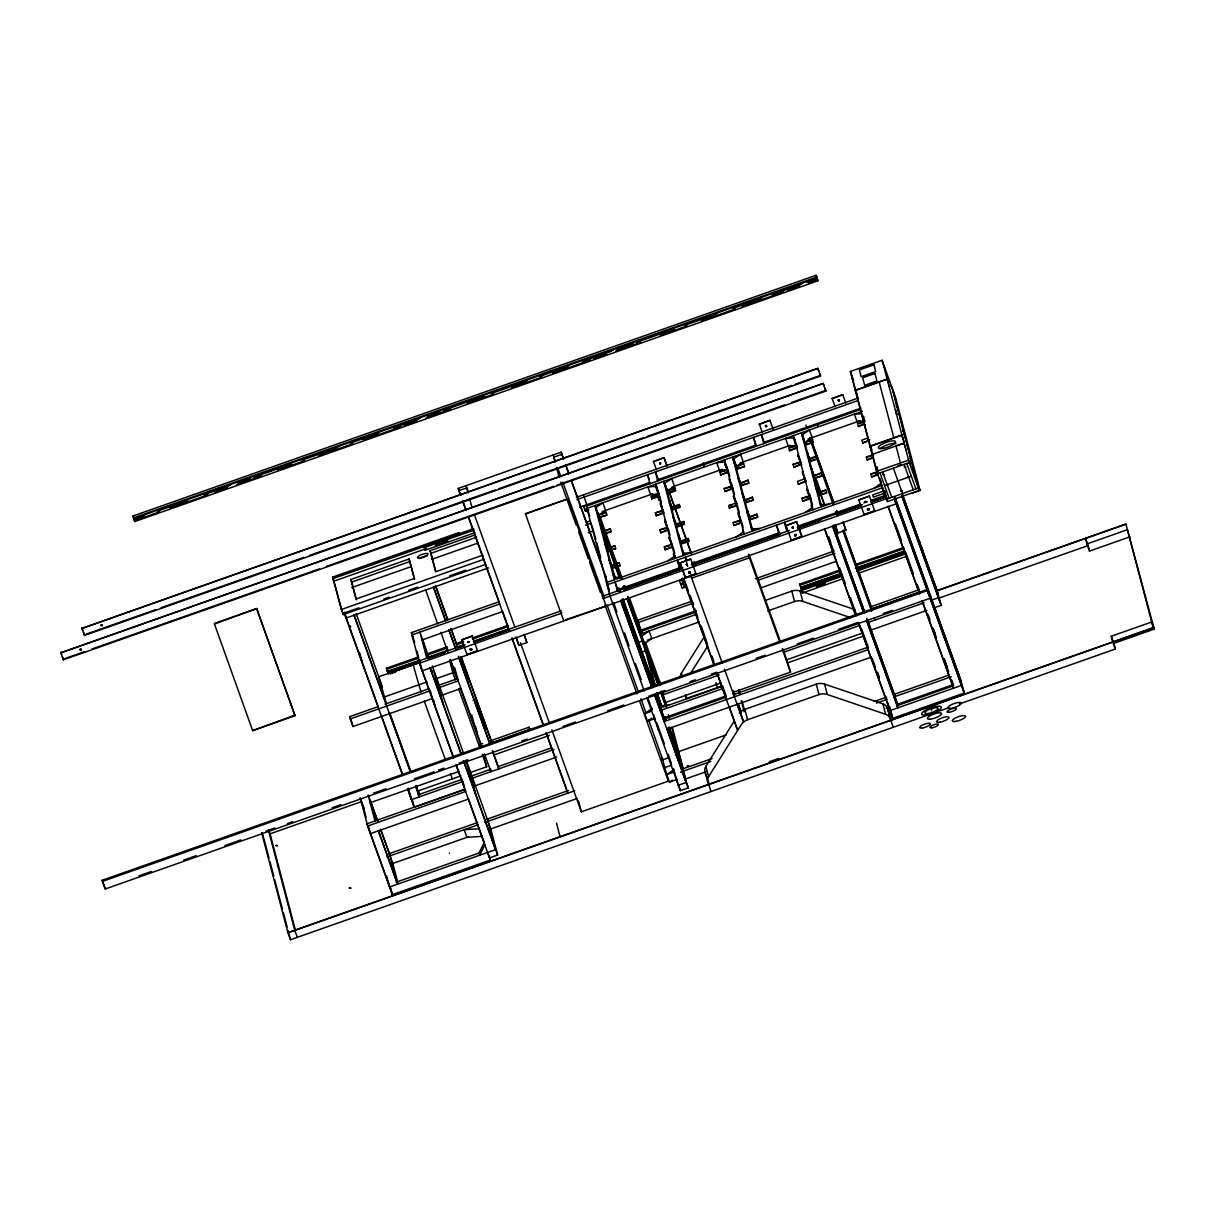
<?xml version="1.0" encoding="UTF-8"?>
<svg xmlns="http://www.w3.org/2000/svg" width="1215" height="1215" viewBox="0 0 1215 1215"><rect width="100%" height="100%" fill="white"/><g stroke="black" fill="none" stroke-linecap="round" stroke-linejoin="round"><path stroke-width="1.5" d="M81.375 649.888C80.144 646.547 79.856 652.425 81.299 649.6M101.073 625.452L102.075 624.768M102.166 624.586L102.166 625.953L101.058 625.345M467.654 641.793L469.081 642.036M470.235 649.205L470.569 650.192M660.839 463.629L660.565 462.809M681.554 583.868L682.678 583.914L681.585 583.64M686.293 564.504L687.447 565.218M690.393 572.295L690.059 573.252M690.424 572.705L688.905 572.022M766.741 426.313L766.468 425.493M792.423 528.236L792.286 526.87M794.564 534.904L794.747 535.724M796.326 535.375L796.144 534.554M838.183 400.069L839.094 401.178L839.276 399.826M931.495 710.623L932.026 707.419M102.394 625.224L101.027 624.981L102.44 625.163M467.714 641.809L468.975 641.535M470.311 648.992L470.311 649.828M658.606 496.57L659.639 496.343M688.723 572.022L688.738 572.842M765.374 426.085L766.133 425.341L766.589 426.632M839.504 400.464L838.502 400.965L838.426 399.796M864.791 501.825L865.93 502.509L865.308 501.324M866.158 502.235L865.946 501.248M867.419 509.434L868.953 508.903L868.771 510.27M680.263 677.393A7.685 7.381 -14.7 0 1 681.387 673.216L704.062 637.1M690.044 674.204L707.798 645.955M710.957 791.542L705.14 772.588A7.685 7.381 -14.7 0 1 705.854 766.285L734.452 720.753M707.874 782.992A7.685 7.381 -14.7 0 1 708.588 776.689L741.135 724.884A12.363 11.877 -14.7 0 1 747.62 719.736L819.001 694.585A12.363 11.877 -14.7 0 1 827.309 694.509L885.644 714.298A7.685 7.381 -14.7 0 1 890.215 718.733L893.298 727.284M81.253 649.767L80.16 649.995M470.357 649.174L471.663 648.704L471.633 650.222M659.578 462.9C661.233 466.059 659.578 460.622 660.018 464.191M765.42 425.918L766.194 425.523M686.247 564.322L687.219 565.491L686.718 564.079M688.859 571.825L688.844 573.04M690.302 572.721L689.133 573.131M682.541 584.309L682.192 583.322M794.686 534.873L795.855 534.463M796.205 535.405L794.838 535.694M80.144 649.311L81.253 649.372M468.884 642.158L467.775 642.128M470.478 648.992L472.012 649.463L470.372 649.843M838.335 400.1L839.322 400.024M595.517 507.84L602.868 502.782L605.602 510.406L599.724 514.446M664.347 483.57L671.698 478.513L674.447 486.137L667.096 491.194M735.926 466.925L743.276 461.882L740.543 454.258L733.192 459.316L735.986 467.122L743.686 463.69L736.412 466.256L737.004 468.504L744.522 466.575L736.579 469.37L733.237 459.498M802.022 435.046L809.372 430.004L812.121 437.613L804.77 442.67M667.384 561.102L674.735 556.045M736.214 536.848L743.565 531.79M805.059 512.578L812.41 507.536M873.889 488.324L881.24 483.266M655.401 718.43L647.458 721.239L644.709 713.615L652.06 708.558M647.458 721.239L651.863 718.202M677.347 779.377L669.404 782.187L666.655 774.562L674.006 769.505M669.404 782.187L672.335 780.167M766.392 426.556L765.921 426.86M792.332 527.067L793.38 527.386L792.545 528.1M884.566 485.605L911.341 476.159M808.704 283.08L817.634 279.921L817.892 280.802L134.819 521.539L133.741 518.577L133.012 515.995L816.085 275.258L817.406 279.101M816.708 277.081L133.635 517.818L134.394 520.263M133.741 518.577L816.814 277.84L817.892 280.802M139.421 517.18L144.782 515.281M173.426 505.106L185.941 500.686M218.123 489.341L230.637 484.937M266.404 472.331L271.765 470.433M328.961 450.37L337.937 447.12M362.966 438.296L379.065 432.631M411.247 421.286L420.193 418.127M518.501 383.576L527.477 380.325M552.506 371.501L568.605 365.821M600.787 354.476L613.317 350.072M649.068 337.466L654.445 335.583M708.041 316.766L717.017 313.516M745.63 303.431L761.729 297.766M793.911 286.421L802.857 283.262M134.075 519.397L143.021 516.254M157.327 511.211L187.718 500.489M203.816 494.824L228.845 486M237.791 482.856L250.305 478.437M253.889 477.176L291.433 463.948M302.171 460.166L336.145 448.183M350.452 443.141L377.273 433.694M393.356 428.029L418.4 419.205M427.331 416.046L439.86 411.642M443.429 410.381L484.557 395.877M491.711 393.356L525.685 381.389M539.992 376.346L566.813 366.9M582.911 361.22L611.51 351.135M616.886 349.252L632.969 343.572M636.554 342.311L674.097 329.083M684.835 325.301L715.225 314.579M733.116 308.291L759.937 298.829M772.451 294.425L801.065 284.34M806.426 282.442L815.371 279.298M170.161 507.657L175.522 505.774M214.858 491.908L220.219 490.01M363.27 439.602L368.646 437.704M404.398 425.098L409.774 423.215M552.825 372.792L558.186 370.909M593.953 358.303L599.314 356.42M742.365 305.998L751.31 302.839M159.605 511.834L134.561 520.658L134.819 521.539M170.328 508.052L207.887 494.824M215.04 492.303L227.554 487.898M236.485 484.739L261.529 475.916M277.612 470.251L304.433 460.789M318.74 455.746L352.715 443.779M363.452 439.997L400.996 426.769M404.58 425.508L417.094 421.089M426.04 417.945L451.069 409.121M467.168 403.441L493.989 393.994M511.864 387.691L542.27 376.969M552.992 373.202L590.551 359.959M594.12 358.698L606.634 354.294M615.58 351.135L640.609 342.311M660.277 335.386L687.113 325.924M701.404 320.882L735.379 308.914M742.532 306.393L783.66 291.904M787.244 290.643L799.759 286.224M460.136 494.232L458.268 488.415L561.193 452.147L563.76 459.255M458.86 490.678L466.803 487.868L468.079 491.437M561.193 452.147L561.786 454.395L553.843 457.189L555.118 460.758M819.563 373.172L820.52 376.027L84.503 635.43L81.997 628.428L817.877 368.373L818.758 370.94M81.997 628.428L817.877 368.373M86.144 634.154L155.809 609.596M161.17 607.713L304.084 557.336M309.445 555.452L495.234 489.964M498.818 488.719L643.51 437.719M647.094 436.458L791.8 385.459M795.369 384.198L818.591 376.012M892.995 390.471L919.269 490.389L887.497 501.582L876.623 471.374L850.363 371.471L882.12 360.278L895.744 398.095L920.044 490.495L912.1 493.29M824.939 388.208L825.896 391.063L63.393 659.791L60.902 652.789L823.254 383.424L824.15 385.975M60.902 652.789L823.254 383.424M65.048 658.515L84.731 651.574M91.9 649.053L319.211 568.939M326.364 566.418L553.691 486.304M557.275 485.043L598.433 470.539M602.017 469.279L784.586 404.929M791.755 402.408L825.76 390.425M664.028 457.66L653.488 461.579L664.028 457.66L666.944 465.77M769.93 420.329L759.39 424.248L769.93 420.329L773.484 430.262M842.739 394.678L832.199 398.596L842.739 394.678L845.716 402.97M855.345 390.44L887.117 379.232M333.016 578.613L332.621 577.11L459.042 532.55L459.437 534.053L333.016 578.613L333.928 581.15L426.526 548.527M473.804 528.586L423.929 546.158L424.324 547.661L425.235 550.198L475.126 532.626M424.324 547.661L474.199 530.089M214.341 623.477L256.699 608.548L295.002 715.711L252.644 730.64L214.463 624.009L256.699 608.548M435.426 545.383L447.895 540.994M567.785 498.909L525.427 513.839L567.785 498.909L606.103 606.072L565.37 619.832M576.305 497.36L857.805 398.156M482.917 555.118L435.608 571.794L430.08 550.76L475.642 534.706M576.897 499.623L858.398 400.403M409.106 558.976L414.239 578.507L355.995 599.025L350.862 579.494L409.106 558.976L414.68 579.266M435.608 570.822L430.991 553.296L476.553 537.243M356.435 599.8L351.773 582.046L410.017 561.512M351.682 587.574L410.442 566.873M431.811 559.34L478.118 543.014M579.631 507.232L649.904 482.477M657.072 479.955L755.502 445.252M764.448 442.108L861.101 408.043M644.193 690.94L610.036 596.079L586.389 506.123L860.053 409.668M862.437 411.293L586.982 508.371L589.715 515.995M583.443 505.896L585.6 511.257L588.774 510.133M595.563 508.022L599.329 517.028L606.847 515.099L598.904 517.894L596.231 507.794M659.791 496.434L651.62 498.59L658.894 496.024L656.449 486.562M664.392 483.767L668.174 492.758L675.449 490.192L674.857 487.944L667.582 490.511M725.218 464.783L728.635 472.179L720.692 474.974L727.739 471.769L724.626 462.535L726.934 466.864M796.827 445.465L788.292 446.011L785.543 438.402L794.078 437.856L797.465 447.91L789.522 450.704L796.569 447.515L794.124 438.038M802.067 435.243L805.849 444.25L813.351 442.321L805.408 445.115L802.735 435M656.389 489.053L659.244 494.915M665.061 483.524L667.734 493.639L675.677 490.83L674.857 487.944M863.561 416.031L864.776 421.499M602.245 511.591L652.318 493.928M672.001 487.002L722.09 469.355M739.965 463.052L790.054 445.389M807.945 439.086L859.81 420.815M601.486 514.522L606.012 512.198L598.737 514.765L599.329 517.028M651.847 499.228L651.027 496.343L658.302 493.776L655.796 486.79M720.692 474.974L719.872 472.088L727.147 469.522L724.626 462.535M789.522 450.704L788.702 447.819L795.977 445.252L793.471 438.266M804.816 442.852L812.531 439.42L805.256 441.987L805.849 444.25M864.716 424.217L858.367 426.45L857.532 423.564L864.822 420.998M652.85 496.419L659.198 494.186L656.404 486.365L647.868 486.911L650.617 494.535L659.153 493.989M675.084 488.582L667.141 491.376L664.954 485.286M726.448 470.478L719.872 472.088M790.525 447.895L796.873 445.662M859.354 423.64L862.529 422.516M863.956 423.762L858.367 426.45M586.724 522.222L590.293 520.962M485.484 564.443L343.222 614.593L341.385 609.52L483.661 559.371M585.539 525.093L590.885 523.209L593.619 530.833L588.273 532.717M358.926 607.819L342.919 613.469L343.222 614.593M383.819 599.056L389.165 597.173M408.726 590.277L417.611 587.134M449.626 575.864L465.634 570.215M660.732 505.577L664.134 512.958L656.191 515.752L663.253 512.563L660.808 503.086M729.577 481.307L732.979 488.703L725.036 491.498L732.083 488.293L729.638 478.831M801.809 464.434L793.866 467.243L800.928 464.039L797.815 454.805L801.262 462.915M601.167 526.566L603.247 534.418L611.191 531.623L610.37 528.738L603.08 531.304L603.673 533.552L611.191 531.623M738.173 478.285L741.347 485.028L748.865 483.099L740.922 485.894L737.581 476.022L741.347 485.028M807.671 453.787L809.752 461.639L817.695 458.845L816.875 455.959L809.6 458.511L810.192 460.774L817.695 458.845M488.552 567.861L346.078 618.071L344.513 612.147M656.191 515.752L655.371 512.867L662.661 510.3L660.14 503.314M672.518 509.298L671.925 507.035L679.2 504.468L680.02 507.354L672.077 510.163L669.344 502.539L672.518 509.298L679.793 506.731L679.2 504.468M725.036 491.498L724.216 488.612L731.491 486.046L728.985 479.059M740.755 482.78L748.045 480.214L741.909 483.084M793.866 467.243L793.046 464.343L800.336 461.791L797.815 454.805M869.059 440.741L862.711 442.974L861.891 440.088L867.707 438.038M604.235 531.608L610.37 528.738M661.962 511.272L655.371 512.867M671.485 507.9L679.428 505.106M730.792 487.002L724.216 488.612M799.637 462.748L793.046 464.343M810.754 458.83L817.103 456.582M869.758 439.784L862.711 442.974M870.062 446.406L901.834 435.198L902.699 437.613M665.197 522.572L668.615 529.953L660.671 532.762L667.718 529.558L665.273 520.081M737.444 505.698L729.273 507.855L736.548 505.288L733.45 496.054L736.852 503.435M802.28 471.8L805.393 481.034L798.346 484.238L806.274 481.429L802.872 474.047L802.948 471.557M734.042 498.317L736.898 504.179M812.136 470.782L814.217 478.634L822.16 475.84L821.34 472.954L814.065 475.521L814.658 477.768L822.16 475.84M903.96 443.278L896.017 446.087L900.452 462.976L876.623 471.374M608.153 550.547L604.964 543.804L607.713 551.413L615.656 548.618L608.153 550.547L607.561 548.299L614.836 545.732L607.12 549.165M660.671 532.762L659.836 529.861L667.126 527.295L664.605 520.324M676.983 526.292L676.391 524.03L683.665 521.463L684.485 524.364L676.558 527.158L673.809 519.534L676.983 526.292L684.258 523.726L683.665 521.463M729.501 508.493L728.681 505.607L735.956 503.04L733.45 496.054M745.828 502.023L742.638 495.28L745.387 502.904L753.33 500.094L745.828 502.023L745.22 499.775L752.51 497.208L746.39 500.079M798.346 484.238L797.511 481.353L804.801 478.786M873.509 457.736L867.176 459.969L866.356 457.083L873.631 454.516M666.428 528.267L659.836 529.861M677.545 524.348L683.893 522.101M732.083 505.121L728.681 505.607M813.625 476.386L821.34 472.954M872.932 455.488L866.356 457.083M872.765 457.28L867.176 459.969M673.08 546.947L665.137 549.757L672.184 546.553L669.085 537.319L672.533 545.429M738.507 515.312L741.909 522.693L733.966 525.488L741.029 522.298L738.583 512.821M806.76 488.794L809.858 498.029L802.811 501.233L810.754 498.439L807.352 491.042L807.413 488.567M609.444 560.798L612.618 567.542L620.121 565.613L612.178 568.407L608.852 558.535L612.618 567.542M678.942 536.301L681.023 544.153L688.966 541.358L688.146 538.473L680.856 541.039L681.448 543.287L688.738 540.721L688.146 538.473M815.948 488.02L819.123 494.763L826.64 492.834L818.697 495.629L815.356 485.757L819.123 494.763M876.85 466.56L878.065 472.028M453.56 758.114L419.418 663.269L411.369 632.65L499.061 601.744L499.654 604.007L411.961 634.913L414.695 642.522M900.452 462.976L908.395 460.181L919.269 490.389M612.026 565.294L619.301 562.727L613.18 565.598M665.137 549.757L664.316 546.871L671.591 544.305L669.085 537.319M733.966 525.488L733.146 522.602L740.436 520.035L737.915 513.049M750.293 519.033L747.119 512.274L749.852 519.899L757.795 517.089L750.293 519.033L749.701 516.77L756.975 514.203L749.26 517.636M802.811 501.233L801.991 498.347L809.266 495.781M818.53 492.515L825.82 489.949L819.685 492.819M878.005 474.837L871.641 476.979L870.821 474.078L878.111 471.511M669.313 545.824L664.316 546.871M682.01 541.343L688.373 539.096M739.738 520.992L733.146 522.602M808.567 496.738L801.991 498.347M877.412 472.483L870.821 474.078M897.642 465.861L901.211 464.601M877.245 474.29L871.641 476.979M421.863 640.001L502.403 611.616M613.195 575.075L615.109 578.325M674.674 555.863L673.429 553.843L675.191 556.652M742.927 529.345L743.519 531.608M750.87 526.551L752.784 529.801M812.349 507.338L811.757 505.091M819.7 502.281L821.629 505.546M880.602 480.821L881.194 483.084M881.938 485.484L606.482 582.562L609.277 590.915M607.075 584.825L882.53 487.731M461.685 639.789L472.27 636.053L477.586 650.845L466.985 654.581L461.73 639.971L472.27 636.053M680.111 562.803L690.697 559.082L695.998 573.86L685.412 577.596L680.157 563.001L685.412 577.596L695.998 573.86M786.014 525.488L796.6 521.751L801.9 536.544L791.314 540.28L786.059 525.67L796.6 521.751M858.823 499.821L869.408 496.084L874.709 510.877L864.123 514.613L858.868 500.018L869.408 496.084M883.32 491.164L872.719 494.885L873.312 497.148L883.913 493.411M680.157 563.001L690.697 559.082M418.583 662.631L388.162 673.353L386.385 668.235L418.598 656.89M427.543 653.731L447.242 646.79M456.187 643.646L463.34 641.11M472.286 637.966L508.083 625.345M386.689 669.359L418.902 658.014M427.847 654.855L447.53 647.914M456.476 644.77L463.644 642.249M472.589 639.09L508.386 626.469M616.977 589.913L679.58 567.845M692.094 563.441L779.741 532.55M797.632 526.247L860.235 504.179M863.819 502.919L867.389 501.658M870.973 500.398L885.279 495.356M419.707 660.201L387.494 671.561L418.127 661.325M428.652 657.057L448.335 650.116M457.28 646.957L462.657 645.074M473.394 641.292L509.176 628.671M625.512 587.68L679.2 568.757M693.522 563.699L779.423 533.431M797.313 527.128L822.373 518.289M836.695 513.246L859.947 505.045M870.699 501.263L885.006 496.221M465.148 644.694L418.826 661.021L453.605 757.644M474.047 641.55L561.345 610.781M602.321 596.337L682.86 567.952M691.411 564.945L789.401 530.408M798.316 527.28L862.453 504.665M871.352 501.522L885.614 496.51M419.995 661.036L387.828 672.518L420.041 661.173M428.956 657.892L445.055 652.212M459.376 647.17L462.945 645.909M473.683 642.112L509.48 629.507M625.816 588.5L679.504 569.592M779.726 534.266L693.811 564.535L779.757 534.403M797.617 527.963L820.884 519.762M836.983 514.082L860.25 505.88M885.31 497.056L870.988 502.099L885.34 497.178M428.986 658.014L445.085 652.349M459.407 647.291L462.991 646.031M473.729 642.249L509.51 629.628M625.846 588.637L679.534 569.714M797.648 528.085L820.915 519.883M837.029 514.218L860.281 506.017M419.995 662.236L378.7 676.785L386.583 704.168M388.284 673.824L420.466 662.342M419.418 663.269L561.938 613.043M602.913 598.6L887.983 498.135M390.349 673.9L395.71 672.001M801.854 536.362L791.314 540.28M294.88 715.164L252.644 730.64M748.486 554.329L749.397 557.822L691.684 578.158L690.773 574.68M430.444 671.318L433.618 670.209L440.483 696.317M682.222 579.707L684.455 587.331L681.706 579.707M516.193 637.754L518.927 645.362L526.87 642.568L524.09 634.336M835.176 525.32L837.925 532.945L845.868 530.15L843.089 521.918M684.804 587.301L682.071 579.692L679.428 580.618L682.162 588.242L684.804 587.301L684.409 585.797M384.031 697.076L427.057 681.904M435.653 678.881L452.861 672.806L449.747 660.975M432.631 698.473L353.049 726.524L349.707 716.653L378.002 706.674M385.079 704.184L429.29 688.601M438.144 685.473L457.599 678.623M350.3 718.9L429.882 690.849M438.736 687.736L458.192 680.871L454.699 667.612M691.244 601.379L637.617 620.288L641.687 636.083L649.038 631.025L651.772 638.65L644.436 643.707L643.829 641.444M755.593 578.705L834.249 550.972M638.209 622.536L693.628 603.005M757.978 580.33L834.842 553.235M441.47 695.345L460.925 688.495M640.943 630.16L696.362 610.629M760.712 587.938L835.799 561.482M640.502 631.572L695.679 612.132M641.095 633.835L696.271 614.38M840.507 571.004L799.895 585.311L799.591 584.187L840.218 569.865M856.104 564.276L903.793 547.464M473.075 700.265L476.25 699.157L482.522 723.001M856.408 565.4L904.097 548.588M639.075 642.173L642.249 641.049L645.59 650.921L640.821 652.607M647.398 640.199L699.005 622.004M841.312 573.191L800.7 587.513L839.762 574.3M855.451 568.21L904.902 550.79M765.025 600.544L791.8 591.097A12.363 11.877 -14.7 0 1 800.108 591.037L854.889 609.626M857.425 568.073L901.576 552.521M841.615 574.027L800.989 588.349M857.547 568.559L905.19 551.625M841.995 574.984L801.368 589.29L801.763 590.475L842.39 576.153M857.881 569.379L905.57 552.567M857.972 569.729L905.661 552.916M858.018 569.85L905.691 553.053M856.514 571.187L905.965 553.751M816.465 586.83L825.304 583.716M799.591 584.187L802.629 592.935L843.256 578.613M859.157 573.009L906.83 556.212M767.759 610.948L794.534 601.516A12.363 11.877 -14.7 0 1 802.842 601.44L850.561 617.63M479.044 744.841L482.628 743.595M489.767 741.074L529.087 727.208L530.18 730.261M870.487 606.893L918.737 589.882M488.582 743.96L529.679 729.471L529.087 727.208M871.079 609.14L919.33 592.145M102.516 881.361L102.212 880.237L926.939 589.579L927.227 590.703L102.516 881.361L105.249 888.985L929.976 598.327L929.672 597.203M936.917 590.611L1125.925 524.014L1153.232 627.882L287.97 932.831L261.665 832.776M936.978 590.809L1125.971 524.212M438.539 770.067L443.885 768.184M138.95 875.878L151.465 871.459M183.678 860.114L196.192 855.694M224.821 845.61L240.919 839.929M265.964 831.106L274.909 827.962M287.439 823.542L292.8 821.644M332.151 807.778L341.096 804.634M373.309 793.274L385.823 788.869M414.452 778.785L434.135 771.844M459.179 763.02L468.124 759.861M521.782 740.953L527.158 739.054M562.94 726.448L575.454 722.029M607.652 710.684L623.766 705.004M648.81 696.18L664.909 690.515M689.953 681.676L695.314 679.793M711.413 674.112L716.789 672.229M756.14 658.348L765.086 655.204M797.298 643.859L813.397 638.179M838.441 629.355L858.109 622.414M883.168 613.59L892.114 610.431M1129.98 536.802L1089.536 551.063L1086.985 543.94L1127.414 529.694L1154.25 629.112L1113.821 643.358L1115.309 649.038L959.577 703.925M662.221 695.071L719.234 674.978M783.371 652.364L859.992 625.361M868.482 622.369L924.129 602.761M931.252 600.256L938.39 597.734L934.821 584.218M295.382 930.082L270.079 833.854L361.371 801.687M493.837 755.001L549.317 735.455M937.737 598.555L1088.093 545.565L1085.542 538.458M370.043 802.796L459.088 771.404M664.848 702.726L720.981 682.936M787.214 659.608L862.377 633.106M871.322 629.962L926.802 610.401M933.971 607.88L941.124 605.359L937.57 591.842L902.775 495.204M460.88 775.869L417.854 791.041L415.94 785.725M469.491 772.846L486.699 766.771L483.585 754.94M685.26 695.056L686.49 698.488L722.242 685.883M788.383 662.57L863.455 636.113M644.709 713.615L651.073 711.367M660.596 708.011L722.895 686.065M417.975 794.899L462.505 779.21M471.405 776.066L490.997 769.156M492.409 751.067L498.818 768.867L498.226 766.619L551.549 747.817M661.188 710.274L723.487 688.313M463.097 781.458L411.445 799.667L408.437 788.231M471.997 778.314L553.919 749.442M732.827 692.444L790.555 672.108L783.113 649.099M663.557 719.28L726.13 697.228M733.283 694.707L867.358 647.458L870.684 657.33L666.898 729.152M407.602 788.975L414.194 807.276L464.054 789.704M474.746 785.938L556.667 757.067M488.035 853.264L490.283 860.083L392.308 894.62L367.629 826.048L465.588 791.512L464.996 789.264L367.036 823.785L391.716 892.357M867.95 649.721L664.149 721.543L660.003 705.763L668.539 705.216M468.337 799.136L370.378 833.657L368.403 826.185M739.206 713.342A12.363 11.877 -14.7 0 1 744.886 709.332L816.267 684.167A12.363 11.877 -14.7 0 1 824.575 684.106L882.895 703.88A7.685 7.381 -14.7 0 1 887.482 708.33L891.476 720.343M388.648 853.872L477.708 822.479M486.607 819.35L568.559 790.464M683.316 770.523L678.38 751.736L726.388 734.832M386.886 856.955L478.315 824.727M484.846 822.433L574.725 790.752M661.795 760.074L669.116 757.492M675.464 755.244L678.638 754.135L669.025 727.42M391.989 863.744L468.565 836.755M489.949 829.222L577.246 798.452M664.529 767.683L671.667 765.177M666.655 774.562L673.019 772.33M681.721 769.247L712.02 758.585M874.147 701.435L886.631 697.045M893.754 694.524L948.991 675.069M680.537 772.132L710.836 761.456M876.531 703.06L887.223 699.293M894.346 696.787L951.36 676.694M551.883 729.957L581.347 811.817L668.387 781.139L662.16 757.477M684.941 779.164L705.976 771.753M886.054 708.284L889.638 707.024M896.792 704.503L952.287 684.956M396.105 882.227L479.819 852.733M896.518 705.869L953.714 685.716M487.428 819.062L495.477 849.665L389.575 886.996L386.689 876.045M671.606 727.345L686.095 782.49L678.152 785.285L675.662 775.823M1112.803 642.128L1111.254 636.25L1151.683 622.004L1154.25 629.112M489.691 857.836L497.634 855.041L490.769 828.934L466.271 760.317M646.805 697.577L680.309 790.646L688.252 787.852L667.749 728.499M769.46 761.699L778.405 758.54M858.565 623.417L892.706 718.262L964.194 693.066L960.64 679.549L895.075 497.467M1153.187 627.684L287.925 932.619L290.491 939.742L948.839 707.707M449.368 853.036L449.368 853.203M861.207 413.707L854.388 414.133L857.122 421.757C859.643 419.145 865.748 423.64 863.895 421.286M725.249 462.11L716.713 462.657L719.447 470.281L727.982 469.734M820.353 504.726L828.888 504.179M751.508 528.996L760.043 528.449M682.678 553.25L691.214 552.704M613.833 577.505L622.369 576.958M479.56 828.721L464.191 829.708L466.94 837.332L482.294 836.345M868.057 510.224L869.059 509.1M795.536 536.073L794.549 535.116M689.452 571.521L690.393 572.265M792.803 526.763L793.349 527.902L792.362 528.039M867.89 510.346L867.571 508.842L868.998 509.085M795.992 534.403L796.341 535.162M889.501 386.248L889.061 385.034L889.517 386.309M903.352 431.447L902.912 430.247L903.368 431.522M912.799 467.426L912.374 466.211L912.829 467.486M917.295 484.527L916.869 483.297L917.325 484.588M885.553 495.781L885.31 495.158M682.967 581.939L683.529 583.565M683.513 583.549L683.225 582.76M683.194 583.656L682.617 582.031L683.21 583.686M817.103 423.549L818.166 426.237M703.257 463.674L704.32 466.363M648.324 658.545L650.481 663.906M653.366 683.301L654.445 685.989M350.345 625.907L350.695 626.864M133.012 515.995L134.09 518.957M1111.254 636.25L1113.821 643.358M1112.743 641.93L1115.309 649.038M887.983 381.647L887.072 379.05L855.299 390.243L856.211 392.84M902.639 437.415L901.788 435.016L870.016 446.209L870.927 448.806M904.826 445.677L903.899 443.095L872.188 454.471L873.053 456.87M917.295 482.871L920.044 490.495M906.755 463.462L915.913 488.87M904.112 464.403L913.255 489.797M893.374 468.185L902.517 493.579M902.73 495.674L938.162 594.089M901.895 495.796L940.531 603.111M901.849 496.267L941.124 605.359M850.363 371.471L853.659 380.644M895.03 497.937L961.232 681.797M894.392 498.56L963.601 690.819M894.422 499.289L964.194 693.066M882.637 471.967L891.78 497.36M879.994 472.893L889.137 498.302M872.127 454.288L872.993 456.688M933.287 628.444L935.216 633.774M944.176 658.697L947.381 667.597M895.425 523.878L901.196 539.9M906.314 554.146L913.376 573.723M917.219 584.4L919.132 589.746M928.108 614.669L930.037 620.014M933.242 628.914L936.446 637.814M944.131 659.168L948.626 671.637M951.634 680.02L953.289 684.592M888.18 506.184L918.95 591.644M922.155 600.544L952.909 685.989M888.135 506.67L919.542 593.892M922.094 601.015L953.502 688.252L951.497 680.582M832.154 398.414L835.115 406.706M843.119 522.526L845.868 530.15M805.909 425.022L807.2 428.591M810.405 437.491L833.475 501.582M836.679 510.482L837.955 514.036M843.726 530.059L871.884 608.867L843.681 530.53M810.344 437.962L834.067 503.83M836.634 510.953L837.91 514.507M809.524 438.083L833.186 504.422M835.753 511.545L837.029 515.099M842.846 530.651L871.641 611.236M802.568 436.58L804.269 441.334M810.192 460.774L807.079 451.54L809.16 459.392M833.46 525.199L864.867 612.436M867.434 619.544L894.346 694.312L897.9 707.844L866.508 620.607M833.414 525.67L864.184 611.115M866.735 618.238L897.688 704.184M816.51 479.925L820.991 492.394M832.579 525.791L863.349 611.236M866.553 620.136L897.308 705.581M832.533 526.262L863.941 613.484M814.065 475.521L811.544 468.534L813.078 474.852M815.037 478.254L824.651 504.969M809.858 464.494L824.605 505.44M828.721 536.893L830.65 542.239M877.427 672.199L879.356 677.53M828.676 537.379L833.156 549.833M839.565 567.633L845.336 583.656M850.47 597.902L856.241 613.924M861.359 628.17L868.421 647.747M872.264 658.424L875.468 667.324M877.382 672.67L879.311 678.016M824.636 528.586L856.043 615.823M858.61 622.931L867.586 647.853M870.791 656.753L892.114 716M824.59 529.057L855.36 614.501M811.104 505.319L812.364 508.812M796.645 521.934L801.9 536.544M759.345 424.065L762.306 432.373M764.144 442.214L761.395 434.59L763.779 443.612M787.214 529.922L784.465 522.298L786.834 531.319M756.201 445.009L753.452 437.385L755.836 446.406M779.271 532.717L776.522 525.093L778.891 534.114M733.89 459.27L736.412 466.256M734.498 461.518L737.004 468.504M745.22 499.775L742.046 493.032L744.795 500.641M749.701 516.77L747.179 509.784L748.713 516.117M749.048 554.465L780.546 641.96M749.397 557.822L779.62 641.748M782.187 648.886L790.555 672.108M703.212 462.945L704.305 465.983M664.073 457.842L667.005 465.953M669.799 493.336L674.279 505.805M675.57 509.358L691.593 553.873M669.101 492.029L680.005 522.298M681.281 525.852L690.895 552.552M694.099 561.467L695.39 565.021M665.653 485.787L668.174 492.758M671.925 507.035L669.404 500.048L670.938 506.382M676.391 524.03L673.216 517.286L675.95 524.91M653.442 461.396L656.404 469.689M681.448 543.287L678.35 534.053L680.43 541.905M658.241 479.53L655.493 471.921L657.862 480.927M733.48 690.834L734.756 694.388M737.961 703.288L741.165 712.187M683.954 554.07L682.693 550.577L683.134 553.858M686.354 560.312L685.26 557.26L687.629 566.281M733.435 691.305L734.711 694.874M737.915 703.774L741.12 712.673M732.675 691.396L733.951 694.95M737.156 703.85L742.927 719.872M690.971 576.153L722.363 663.39M724.474 669.237L743.519 722.135M657.452 495.857L659.092 500.428M649.205 479.287L647.549 474.716L649.934 483.737M680.051 567.678L677.317 560.069L679.686 569.076M683.832 578.386L688.313 590.855M690.287 595.715L693.446 605.1M694.722 608.654L697.926 617.554M701.177 625.983L707.54 644.254M712.081 656.252L713.949 662.069M722.925 686.991L726.13 695.891L663.937 717.883L663.344 715.635M683.073 578.477L713.828 663.922M717.032 672.837L726.008 697.759M729.213 706.659L736.913 728.013M683.027 578.947L713.782 664.408M716.987 673.307L737.505 730.276M673.429 553.843L674.69 557.336M705.14 772.588L707.601 779.423M660.656 684.273L645.378 642.097M599.83 516.178L622.262 578.477M624.829 585.6L626.105 589.154M629.355 597.583L642.173 633.197M597.704 512.73L609.884 546.553M611.175 550.106L621.427 578.598M623.994 585.706L625.269 589.275M627.836 596.398L640.654 631.997M644.497 642.674L659.882 685.412M596.064 509.358L620.744 577.292M623.948 586.192L625.224 589.746M627.791 596.869L659.198 684.106M661.75 691.214L666.731 706.021M619.559 577.414L600.575 524.318L602.655 532.17M627.244 598.767L658.014 684.227M660.58 691.335L666.352 707.358M601.562 528.039L619.513 577.884M622.718 586.784L623.994 590.338M627.198 599.238L657.968 684.698M660.535 691.821L665.653 706.052M607.561 548.299L605.04 541.313L606.574 547.646M620.409 588.698L618.207 589.837L617.615 587.589M678.38 751.736L679.307 754.287M612.679 570.291L615.246 577.414M619.088 588.09L620.364 591.659M622.931 598.782L654.46 686.354M656.662 692.444L662.023 707.373M669.07 726.95L678.046 751.872M613.271 572.554L615.185 577.884M622.885 599.253L654.293 686.475M656.844 693.598L661.34 706.067M665.182 716.744L666.473 720.298M660.003 705.763L661.112 708.816M618.45 590.946L615.018 582.015L617.387 591.037M621.655 599.846L653.062 687.082M655.629 694.19L664.605 719.113M667.81 728.028L682.541 768.958M683.088 770.492L685.29 776.582M621.609 600.316L653.017 687.553M655.584 694.676L664.544 719.599M586.754 504.726L583.428 494.854M620.774 600.438L652.182 687.66M654.748 694.783L663.724 719.705M666.929 728.605L688.252 787.852M620.728 600.909L651.498 686.354M654.703 695.253L686.095 782.49M586.389 506.123L588.576 512.214M583.959 506.685L585.6 511.257M565.674 464.601L568.878 473.501M571.445 480.624L602.2 566.038M561.786 454.395L563.061 457.949M565.628 465.072L568.833 473.971M571.399 481.094L605.996 577.186M613.712 602.64L616.871 612.026M624.616 632.909L629.051 645.848M635.46 663.648L641.231 679.671M647.641 697.471L652.121 709.924M657.254 724.17L664.301 743.762M668.144 754.439L671.348 763.339M673.277 768.685L675.191 774.016M557.685 467.866L560.89 476.766M562.803 482.112L604.447 597.78M607.014 604.903L638.407 692.11M641.019 698.746L646.107 713.463M648.704 720.1L662.752 759.724M560.753 482.173L576.123 524.88M578.689 531.988L588.303 558.687M589.579 562.241L600.468 592.495M604.964 604.964L636.994 693.932M639.561 701.055L668.387 781.139M524.136 634.944L526.87 642.568M474.351 514.613L514.72 626.727M520.476 642.75L549.317 722.834M458.268 488.415L460.834 495.538M462.748 500.869L465.953 509.768M468.519 516.891L499.274 602.306M502.478 611.206L509.525 630.782M512.077 637.905L543.485 725.097M546.674 733.997L566.539 789.173M462.702 501.355L465.907 510.239M468.474 517.362L508.827 629.476M512.031 638.376L543.424 725.583M545.991 732.691L567.769 793.198L567.177 790.95M430.08 550.76L430.991 553.296M435.593 585.63L447.773 619.453M450.978 628.352L457.387 646.152M461.229 656.844L491.954 742.76L460.91 656.54M435.547 586.101L447.728 619.923M450.932 628.823L457.979 648.415M433.497 586.815L445.662 620.637M448.867 629.537L455.276 647.337M458.48 656.237L489.888 743.474M492.455 750.597L498.226 766.619M433.436 587.285L445.616 621.108M448.821 630.008L455.883 649.6M458.435 656.707L489.842 743.944M425.554 589.609L437.673 623.903M440.939 632.332L447.94 652.394M450.492 659.517L481.899 746.739M484.466 753.862L490.875 771.662L490.283 769.414M450.082 659.624L457.113 679.124M460.303 687.994L481.368 746.496M452.861 672.806L455.412 679.899M458.617 688.768L479.682 747.271M482.233 754.363L486.699 766.771M429.047 657.528L419.904 632.104L426.769 658.211M432.312 665.957L463.659 753.665M430.156 667.612L460.91 753.072M464.115 761.972L497.634 855.041M430.095 668.083L460.865 753.543M463.431 760.666L495.477 849.665M411.369 632.65L413.556 638.756M456.172 764.767L464.51 787.912M468.352 798.589L484.375 843.089M456.126 765.237L490.283 860.083M420.998 692.034L413.115 664.666M424.187 700.903L445.252 759.405M450.37 773.591L452.284 778.906M386.385 668.235L388.025 672.806M350.862 579.494L351.773 582.046M356.177 613.621L382.406 687.082M389.772 713.023L410.837 771.54M354.066 614.805L386.112 703.819M389.316 712.719L410.473 771.464M415.591 785.71L418.795 794.61M354.021 615.276L410.412 771.935M415.545 786.181L419.388 796.858L416.381 785.437M332.621 577.11L342.007 610.932M344.377 612.77L378.169 706.614M381.373 715.514L402.53 774.259M407.648 788.505L413.601 805.029M344.422 613.514L402.469 774.745M349.707 716.653L353.049 726.524M377.941 821.583L370.271 800.245L375.435 819.912M381.146 830.468L389.468 853.583L397.518 884.201L378.321 830.863M377.257 820.277L368.115 794.883L374.979 820.991M380.462 829.162L392.794 863.455L397.837 882.591M378.366 830.392L396.925 881.938M360.718 799.212L364.196 808.856M268.804 830.301L270.079 833.854M262 832.7L263.275 836.254M294.729 930.219L297.295 937.342M102.212 880.237L103.351 883.396M525.427 513.839L563.608 620.455M256.821 609.08L295.002 715.711M864.807 424.582L865.065 425.402L864.776 424.612M818.014 369.026L820.52 376.027M823.39 384.062L825.896 391.063M618.769 591.173L618.435 590.125L618.799 591.128M81.845 627.775L82.742 630.327M60.75 652.151L61.601 654.536M835.145 524.713L837.925 532.945M658.257 696.286L661.598 706.158M516.147 637.146L518.927 645.362M921.471 546.978L921.851 548.147M927.804 592.039L928.199 593.209M103.093 882.698L105.249 888.985M817.012 277.946L817.467 279.526M816.085 275.258L817.148 278.66M1088.093 545.565L1089.536 551.063M1085.481 538.26L1086.985 543.94M892.129 388.071L918.403 487.99L886.631 499.183L884.733 491.908M882.12 360.278L909.26 462.581L877.488 473.774L851.214 373.871M957.891 671.925L961.445 685.442L889.957 710.638L887.952 702.984M879.174 382.042L893.845 437.81M922.428 549.484L922.732 550.608M919.694 541.86L919.983 542.983M902.76 494.839L903.049 495.963M895.485 501.613L896.078 503.861L422.152 670.893L419.281 659.927M884.642 490.678L887.497 501.582M879.933 478.285L881.832 485.529M882.424 487.777L884.793 496.798M871.125 447.53L871.717 449.793M874.709 510.877L864.123 514.613M874.253 617.873L874.846 620.136M889.745 706.993L892.706 718.262M887.482 708.33L890.215 718.733M882.895 703.88L885.644 714.298M812.531 439.42L813.351 442.321M825.82 489.949L826.64 492.834M804.178 440.422L821.31 505.562M801.429 432.798L820.945 506.989M809.554 493.882L812.41 504.741M793.486 435.593L813.002 509.784M802.34 591.811L802.629 592.935M800.108 591.037L802.842 601.44M824.575 684.106L827.309 694.509M791.8 591.097L794.534 601.516M816.267 684.167L819.001 694.585M743.686 463.69L744.522 466.575M748.045 480.214L748.865 483.099M752.51 497.208L753.33 500.094M756.975 514.203L757.795 517.089M735.819 466.484L752.465 529.816M732.599 457.053L752.1 531.244M728.818 472.908L729.775 476.523M731.673 483.767L734.528 494.611M737.384 505.47L739.282 512.715M742.137 523.574L743.094 527.188M724.656 459.862L744.157 534.038M744.886 709.332L747.62 719.736M739.221 690.12L740.178 693.78M742.092 701.07L744.491 710.198M738.386 689.801L739.358 693.461M741.271 700.751L744.157 711.701M666.503 488.931L683.635 554.07M663.755 481.322L683.27 555.498M715.908 682.648L717.351 688.1M682.481 578.279L682.876 579.783L682.177 578.492M659.988 497.163L661.416 502.6M668.554 529.74L669.981 535.162M673.307 547.828L674.735 553.25M655.811 484.117L675.327 558.308M681.387 673.216L682.298 676.694M705.854 766.285L708.588 776.689M685.579 695.01L686.49 698.488M708.224 781.139L709.135 784.601M672.442 727.724L679.109 753.057M679.762 755.548L683.377 769.353M659.487 681.25L660.079 683.513M662.448 692.52L665.896 705.642M668.265 714.678L669.222 718.308M647.732 656.282L655.614 686.217M657.467 693.264L658.849 698.549M644.998 648.673L654.718 685.64M678.881 785.239L680.309 790.646M606.012 512.198L606.847 515.099M614.836 545.732L615.656 548.618M619.301 562.727L620.121 565.613M656.465 722.485L658.363 729.699M653.731 714.876L655.614 722.09M597.659 513.201L614.79 578.34M594.925 505.577L614.426 579.768M593.998 532.276L595.912 539.521M596.854 543.135L600.666 557.609M605.419 575.713L609.231 590.186M553.25 454.942L555.164 462.216M556.591 467.684L558.991 476.781M578.477 800.898L581.347 811.817M556.5 823.132L560.069 836.71M466.211 485.62L468.124 492.895M469.552 498.363L471.952 507.46M477.586 650.845L466.985 654.581M478.999 706.766L485.271 730.625M462.004 659.593L468.276 683.438M460.713 657.482L465.542 675.829M475.399 726.084L477.328 733.42M471.693 714.8L474.579 725.811M424.84 548.709L425.235 550.198M468.823 767.986L475.688 794.078M466.074 760.362L472.939 786.47M436.352 677.818L443.217 703.925M463.158 782.308L464.54 787.517M422.638 639.728L427.68 658.879M433.451 699.764L435.274 706.735M430.247 690.409L432.54 699.111M416.988 651.225L418.37 656.449M418.643 791.223L419.615 794.883M412.143 799.516L414.194 807.276M359.534 652.364L361.933 661.537M333.533 579.646L341.385 609.52M390.349 887.132L392.308 894.62M362.921 805.302L366.125 817.482M360.172 797.678L367.629 826.048M268.485 830.377L294.789 930.432M263.746 838.077L269.001 858.048M269.958 861.678L273.77 876.197M274.727 879.827L282.366 908.881M283.323 912.511L287.15 927.03M288.092 930.66L290.491 939.742M84.503 635.43L83.531 632.559M63.393 659.791L62.436 656.935M880.131 448.684A9.128 2.521 -19.8 0 1 893.526 443.414L895.03 443.445A9.128 2.521 -19.8 0 1 896.047 443.718M419.631 558.611A5.619 1.549 -19.8 0 1 427.118 555.969M882.865 474.382L884.247 474.625L882.865 474.382M886.525 484.542L887.907 484.785L886.525 484.542M900.923 490.921L902.289 491.164L900.923 490.921M904.34 466.818L905.722 467.046L904.34 466.818M908 476.979L909.367 477.206L908.061 476.812M349.343 888.028L350.831 888.135L349.343 888.028M687.28 766.209L688.586 765.799L687.326 766.133M275.972 845.488L277.46 845.64L275.972 845.488M484.193 842.602L478.999 853.021L479.591 855.269L484.785 844.85L484.193 842.602M873.919 364.804L859.354 369.937L861.131 376.696L875.696 371.562L873.919 364.804M874.937 373.476L862.68 377.789L864.655 385.307L876.911 380.994L874.937 373.476M842.086 575.333L801.505 589.776L842.117 575.454M932.74 708.208L931.009 708.74A7.017 1.929 -19.8 0 0 925.708 713.539A7.017 1.929 -19.8 0 0 936.887 710.046A7.017 1.929 -19.8 0 0 932.74 708.208M884.095 366.125L884.52 367.355L884.14 366.231M891.415 386.446L891.84 387.676L891.461 386.552M888.256 381.905L888.666 383.135L888.287 382.011M895.561 402.226L895.987 403.456L895.561 402.226M896.412 405.415L896.822 406.645L896.442 405.521M895.637 409.987L896.047 411.202L895.668 410.078M896.427 412.979L896.837 414.209L896.427 412.979M903.747 433.315L904.157 434.53L903.747 433.315M902.973 437.871L903.383 439.101L902.973 437.871M903.808 441.06L904.233 442.275L903.808 441.06M905.084 445.951L905.509 447.166L905.084 445.951M910.278 458.192L910.703 459.422L910.324 458.298M905.934 449.14L906.344 450.37L905.965 449.246M911.128 461.381L911.539 462.611L911.128 461.381M913.24 469.461L913.665 470.691L913.285 469.567M909.579 463.036L910.005 464.267L909.579 463.036M856.484 393.098L856.894 394.328L856.484 393.098M857.744 397.518L857.471 396.682L857.744 397.502M871.201 449.064L871.611 450.294L871.201 449.064M872.461 453.484L872.112 452.527L872.461 453.484M618.131 590.323L618.192 590.444M940.03 722.181A6.591 1.823 -19.8 0 0 949.006 717.366A6.591 1.823 -19.8 0 0 939.301 719.098A6.591 1.823 -19.8 0 0 940.03 722.181M950.601 708.391A7.017 1.929 -19.8 0 0 961.156 703.5A7.017 1.929 -19.8 0 0 951.937 704.427A7.017 1.929 -19.8 0 0 950.601 708.391M948.991 712.294A4.921 1.352 -19.8 0 0 956.342 708.861A4.921 1.352 -19.8 0 0 949.826 709.545A4.921 1.352 -19.8 0 0 948.991 712.294M931.92 727.785A4.495 1.245 -19.8 0 0 938.451 724.58A4.495 1.245 -19.8 0 0 932.254 725.401A4.495 1.245 -19.8 0 0 931.92 727.785M922.625 727.967A5.726 1.58 -19.8 0 0 930.462 723.791A5.726 1.58 -19.8 0 0 922.064 725.264A5.726 1.58 -19.8 0 0 922.625 727.967M930.432 719.128A7.518 2.081 -19.8 0 0 941.564 713.843A7.518 2.081 -19.8 0 0 931.434 715.012A7.518 2.081 -19.8 0 0 930.432 719.128M926.119 714.936A10.419 2.87 -19.8 0 0 941.336 707.54A10.419 2.87 -19.8 0 0 927.045 709.378A10.419 2.87 -19.8 0 0 926.119 714.936M955.825 721.376A7.017 1.929 -19.8 0 0 965.576 716.288A7.017 1.929 -19.8 0 0 955.415 717.974A7.017 1.929 -19.8 0 0 955.825 721.376M883.229 448.381A9.128 2.521 -19.8 0 0 895.592 441.713A9.128 2.521 -19.8 0 0 882.12 444.143A9.128 2.521 -19.8 0 0 883.229 448.381M420.436 558.049A5.619 1.549 -19.8 0 0 428.029 553.949A5.619 1.549 -19.8 0 0 419.737 555.437A5.619 1.549 -19.8 0 0 420.436 558.049"/></g></svg>
